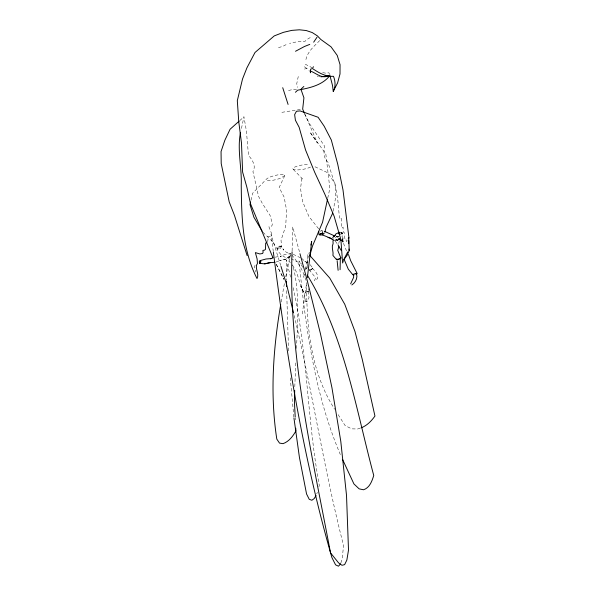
<?xml version="1.0" encoding="UTF-8"?>
<svg xmlns="http://www.w3.org/2000/svg" width="596" height="596" viewBox="0 0 596 596"><rect width="100%" height="100%" fill="white"/><g stroke="black" fill="none" stroke-linecap="round" stroke-linejoin="round"><path stroke-width="0.45" stroke-dasharray="2.98 2.23" d="M290.259 257.01L288.568 257.815L285.506 257.591L281.126 254.857L277.684 250.678L277.051 248.852L277.475 247.377L279.122 246.163L280.753 246.118L282.579 247.958L283.495 249.985L283.078 249.486L286.587 252.458L290.475 253.889L285.707 276.991M292.107 250.886L292.703 226.83L299.982 253.717M294.804 386.744L295.787 361.206M306.776 282.653L306.702 284.486C306.448 327.241 311.038 372.485 334.669 409.236M307.35 267.991L307.916 253.33M296.503 348.414C297.695 320.551 299.825 292.04 292.748 264.751M338.208 238.504L338.237 237.975M255.535 272.081L255.691 270.241M340.502 232.112L342.722 232.947L342.529 235.487L341.739 236.292M302.284 313.928L306.612 283.063M281.148 301.978L284.612 282.325M333.082 211.26L335.742 196.971L335.094 183.821L327.927 172.862L313.712 166.172M254.157 267.999L255.498 263.916M267.626 241.678L268.036 239.48L267.38 236.716L270.107 236.336L271.366 235.219L271.553 233.535L268.908 226.793L271.247 226.45L272.208 225.117L272.178 223.075L270.13 215.543L262.21 203.169L258.537 196.337L252.935 171.559C256.504 165.889 252.145 159.668 248.487 155.318L246.416 131.053L243.95 116.846L241.171 129.734M338.774 243.526L339.31 240.978M327.733 198.192L329.849 188.381L325.826 153.947L309.898 132.007L317.415 143.047L304.884 114.201M304.265 274.532L303.662 277.215L304.422 274.54M305.465 269.168L309.272 252.19M250.998 200.226L252.6 193.275L267.239 178.39L270.107 177.005A9.67 2.093 -13.9 0 1 281.863 174.449L284.225 174.695L284.843 175.507L279.151 187.502L284.136 197.142L286.557 210.03L285.722 226.078L281.014 240.33L281.632 246.923M318.935 486.798L319.292 485.271C307.111 419.346 307.558 351.61 292.86 286.14M305.688 270.085L308.467 260.288M298.268 76.511L296.719 83.835L297.702 87.381M305.912 59.533C307.685 51.323 314.621 45.795 320.201 40.051M340.875 562.959L342.26 558.579L343.542 545.496C323.963 469.544 312.513 391.803 294.193 315.575M316.767 493.92L317.355 492.296M310.136 264.684L312.945 268.289L311.432 269.653L309.093 270.353M312.274 268.386C315.217 270.867 318.577 274.555 317.437 278.772L314.345 280.612L315.336 278.757L315.046 277.065L309.533 270.204L310.494 269.265M305.323 301.583L304.459 292.725L303.781 292.517C298.507 283.621 298.633 271.538 291.414 264.222M312.379 268.386L311.462 269.325M347.334 240.762L346.306 241.432L345.844 238.571L345.226 239.011L344.831 238.579L344.317 232.544L343.758 232.507L343.14 231.218L343.087 227.113L341.903 227.91L341.299 227.352L341.754 218.091L340.517 218.814L339.742 218.002L339.288 216.095L337.895 200.807L335.488 186.451L327.986 162.261C323.255 158.29 323.792 151.466 324.433 145.938L309.674 123.953L304.914 114.626L302.857 113.039M285.849 259.171L279.733 260.541L285.849 259.171L290.714 255.654M308.668 291.481L308.154 292.018L309.019 297.68L307.327 301.196L306.374 301.501M342.737 233.423L340.554 234.258M284.843 175.507L280.723 178.122A9.67 2.093 -13.9 0 1 268.967 180.677L266.606 180.432L265.987 179.612M239.793 120.563L243.95 116.846M309.004 269.779L309.555 269.295M289.529 254.157L290.163 253.747M290.148 256.273L288.561 256.6L290.297 258.142M309.697 270.308L311.432 269.653M305.502 301.636L306.933 301.42M286.08 44.648L282.921 46.324L278.034 47.762M320.007 231.218L321.587 230.741L323.866 231.211M310.225 37.578L306.456 39.783L305.159 41.213L297.009 41.802L289.514 43.366M328.232 75.968L330.311 75.022M310.576 167.029L307.67 168.221A9.625 2.168 -9.5 0 1 295.758 169.897L293.359 169.45L292.733 168.564L293.992 167.409L296.897 166.224A9.625 2.168 -9.5 0 1 308.81 164.548M275.903 262.069L280.656 260.333M360.289 428.107L357.667 428.993L351.64 428.852L345.129 425.566L337.656 413.9M308.229 291.72L303.781 292.517L300.853 286.155L303.729 292.368L308.624 291.325M304.489 69.084L306.821 68.413L309.138 70.395M288.546 90.555L293.724 89.191L296.51 89.504M275.218 257.159L281.238 256.153L280.306 256.362L284.665 254.559L290.729 253.628M334.967 237.327L335.995 237.163M281.893 112.324L301.77 109.254M312.088 268.14L312.945 268.289M336.062 236.135L338.833 236.694M336.256 236.374L339.012 236.917M319.188 76.705L320.76 76.914M341.135 232.433L340.763 232.365L342.022 232.976L342.625 236.992M288.568 257.815L287.644 257.234L290.215 262.881M322.66 72.593L325.617 73.166L328.94 72.816L329.789 75.275M293.172 254.298L300.861 257.986M321.587 230.741L322.704 231.449M291.101 258.768L301.501 263.842M306.821 68.413L304.265 66.7L304.772 65.292L305.83 64.502L313.973 68.667M341.046 232.433L341.679 233.103L341.195 233.87A1.565 1.386 37.8 0 1 340.353 234.019M317.206 76.012L318.398 76.593M301.688 258.351L304.742 261.249L307.752 262.918M304.742 261.249L307.998 263.074M305.696 267.909L307.059 268.885M336.204 236.433L337.656 237.67M262.933 232.224L273.34 242.401L273.08 242.058L276.432 248.055M293.359 169.45L302.79 179.143L301.904 177.899L300.518 188.679L302.626 201.619L308.877 216.4L318.42 228.529L318.152 228.156M333.611 238.728L334.036 239.182M280.753 246.118L281.141 247.28L279.986 248.778L278.168 249.478L277.051 248.852M291.787 254.917C297.136 261.473 302.15 268.707 304.72 276.82M335.317 241.156L337.47 244.069M302.686 267.231L299.006 260.906C305.644 327.174 314.494 394.5 341.031 456.149M346.507 250.916L343.289 242.788M276.268 264.229L284.009 279.472M276.283 264.311L283.845 279.189M305.003 277.632L306.292 280.91M280.723 265.54L271.053 234.474L273.221 251.013M290.602 277.118L286.318 259.99L286.512 280.15M308.236 288.673L308.49 290.438M293.865 417.178L290.058 375.771M288.553 350.902L286.601 289.313M295.243 418.012L295.34 419.867M280.805 246.647A2.667 0.574 -13.9 0 0 277.274 247.474A2.667 0.574 -13.9 0 0 276.998 248.346A2.667 0.574 -13.9 0 0 280.493 247.645A2.719 0.589 -13.9 0 0 280.805 246.632"/><path stroke-width="0.89" d="M348.749 243.637L348.764 237.648L348.265 238.847M353.637 275.024L353.614 277.393L350.649 283.845M292.085 251.81C288.084 353.57 311.827 453.519 330.512 552.857L338.61 562.915L341.977 565.284L344.615 564.65L346.85 560.091L348.504 550.115L346.522 495.462L340.793 441.383L331.935 387.676L320.551 334.155L307.26 280.604L299.982 253.717M294.707 390.387L294.409 401.324L295.199 417.088M338.833 246.64L337.746 250.387L340.942 258.142L337.679 259.655L336.457 259.565L336.949 258.791M354.046 274.868C350.068 274.801 360.044 271.955 355.894 274.309M332.687 237.938L333.723 236.128L335.175 235.502M340.078 269.697L340.346 258.336L337.679 259.655M307.38 277.609L311.671 241.462L310.866 245.038M280.701 304.66C273.11 348.965 269.943 394.478 276.805 439.096L279.517 443.104L282.981 443.655C288.941 441.636 292.882 436.25 295.899 430.99L295.758 428.211M332.978 240.814L333.104 243.63C331.033 247.496 333.738 251.415 332.94 255.46L336.457 259.565M348.831 240.59L349.219 250.611L348.973 249.054M327.547 199.086L322.548 222.293L312.505 246.036L309.726 255.833M250.603 201.962L250 204.57L253.874 217.145L262.158 231.203M240.523 132.364C237.044 149.775 241.931 167.454 241.238 185.036C241.589 216.713 242.177 249.739 257.025 278.555C259.685 273.504 254.075 267.611 257.45 263.492L257.114 258.94L255.364 252.6L259.841 253.956L262.605 253.486L263.112 252.317L262.903 250.387L264.564 250.141L265.496 249.307L265.689 243.041L266.881 242.475M324.85 232.209L326.198 227.024L332.747 213.048M259.334 262.128L260.169 260.594L266.017 258.992L271.314 258.597L270.591 258.753L272.901 257.956M343.363 260.72L342.625 263L340.875 239.57L334.132 216.236L324.813 194.14L314.658 172.214L305.554 149.961L299.14 127.283L295.407 120.221L294.64 114.618L296.45 111.258L300.116 110.923L318.085 117.256L324.135 126.143L331.316 140.008L337.723 164.161L342.998 189.923L348.98 238.057M322.801 232.105L321.952 233.409L320.365 233.885M317.005 37.228L313.675 42.174M259.431 261.421L259.334 262.039M349.241 250.491L347.125 255.319L343.609 259.96M330.072 76.094L332.546 85.615L333.231 91.344C335.853 86.748 335.347 81.078 333.507 76.295C325.692 76.936 318.733 72.719 312.498 68.547L310.509 69.218M344.026 259.156L347.721 251.907M333.231 91.344L337.582 82.971L340.011 73.956L340.055 64.644L337.239 55.443L331.026 46.823L320.804 39.455L317.407 35.894L312.237 32.556L306.247 30.538L299.43 29.8L291.831 30.374L283.458 32.333L274.264 35.894L255.006 52.485L246.915 67.855L242.52 79.007L237.312 100.679L238.765 121.778L241.492 143.062L242.609 172.058L246.871 187.233L250.529 203.81L272.923 257.703M312.945 67.631L313.444 66.722M316.029 495.5L314.226 498.547L311.864 500.26L309.227 499.277L306.56 493.995L299.445 457.534L293.955 418.094M329.759 75.707C322.25 85.399 309.071 88.111 297.65 90.182L295.43 92.283M340.592 563.838L338.454 566.2L335.57 564.844L331.912 557.58C303.178 457.706 286.475 354.873 273.34 251.929M338.893 239.152L339.623 238.4M339.623 238.847L337.254 240.471M334.788 235.718L334.185 236.336L335.973 233.87L339.526 232.216M338.744 232.522L338.327 233.431L339.571 234.154M323.255 234.586A2.652 0.596 -9.5 0 1 319.97 235.047L319.136 234.682L320.283 234.034A2.652 0.596 -9.5 0 1 323.568 233.572L324.231 233.699M239.1 121.182L230.086 129.243L224.863 140.239L221.049 151.54L221.205 163.557L229.214 201.94L234.459 215.365L247.131 255.602M303.856 86.487L301.323 88.826L301.136 89.795L303.93 97.848L302.671 109.113L304.519 113.352M351.834 284.962C355.454 282.66 357.749 278.257 356.609 273.966M295.504 51.271L304.496 46.481L309.778 44.387M259.685 262.598L260.05 262.858A1.587 0.589 86.6 0 0 260.363 262.613L260.497 261.272M338.23 239.585L339.683 238.959M337.232 240.061L335.466 240.456M361.161 427.809C366.95 425.7 371.435 420.985 374.951 416.06L362.264 359.388L354.955 331.48L344.764 304.273L329.774 278.086L309.741 255.393M342.752 241.834L341.851 239.875M328.538 75.536L321.467 76.862M328.232 75.968C321.49 78.963 316.059 73.017 310.099 70.894M260.169 260.594L260.877 261.145L260.661 262.374L259.677 263.358L259.297 262.724M264.721 263.857L270.413 262.545L264.721 263.857L259.677 263.358M335.853 239.54L336.882 239.369M269.683 262.702L274.935 262.277M259.908 261.108L260.422 261.301M334.371 235.822L324.626 231.375M328.031 237.439L331.674 238.646L322.347 234.876M340.525 257.658L340.964 257.807M334.274 240.62L332.121 239.249M330.862 238.378L332.859 239.748M338.975 238.869L340.964 240.672M352.921 274.868L348.332 269.243L344.19 259.513M307.283 275.129C344.473 335.928 355.603 407.642 373.744 475.474C372.031 481.091 369.647 487.863 363.478 489.778L359.135 488.854L353.92 483.922L342.596 459.516M338.007 244.8L341.001 250.245M357.079 273.385L350.694 260.735L348.466 254.499M338.118 270.353L337.142 260.802M288.091 104.442L282.72 87.694M280.999 266.434L286.527 284.188L293.537 312.885M342.469 239.436L343.102 241.79M310.158 71.386L310.516 72.809L310.419 69.918M318.644 231.419L319.136 234.682M342.693 237.722L342.834 239.167M286.52 281.066L286.572 286.564"/></g></svg>
